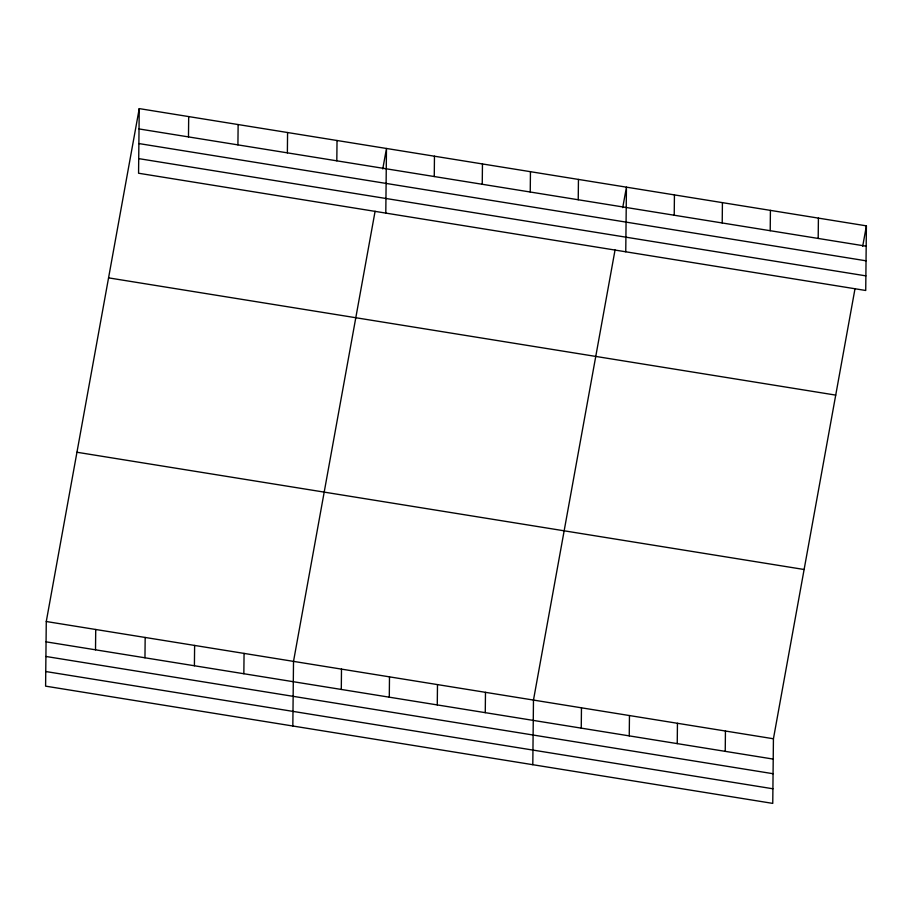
<?xml version="1.0" encoding="UTF-8"?>
<svg xmlns="http://www.w3.org/2000/svg" width="912" height="912" viewBox="0 0 912 912"><rect width="100%" height="100%" fill="white"/><g stroke="black" fill="none" stroke-linecap="round" stroke-linejoin="round"><path stroke-width="1.37" d="M139.24 108.608L138.567 173.234L865.727 290.483L866.4 225.857L139.24 108.608L46.273 621.517L45.6 686.143L772.76 803.392L773.433 738.766L855.023 288.637M95.509 649.823L95.726 629.485M144.962 657.791L145.168 637.454M188.476 136.914L188.693 116.576M194.404 665.771L194.621 645.434M237.918 144.883L238.135 124.545M243.846 673.74L244.063 653.402M287.371 152.863L287.576 132.525M292.832 726.009L293.516 661.382L375.094 211.253M336.813 160.831L337.03 140.494M341.293 689.449L341.498 669.112M385.799 213.1L386.471 148.474L382.766 168.948M389.287 697.19L389.492 676.852M434.26 176.54L434.465 156.203M437.27 704.93L437.486 684.593M482.243 184.281L482.459 163.943M485.264 712.66L485.48 692.333M530.237 192.022L530.453 171.684M532.802 764.701L533.474 700.074L615.053 249.945M578.231 199.762L578.447 179.425M581.252 728.141L581.468 707.803M625.757 251.792L626.441 187.165L622.725 207.64M629.246 735.881L629.462 715.544M674.219 215.232L674.435 194.894M677.24 743.622L677.445 723.284M722.213 222.973L722.418 202.635M725.234 751.351L725.439 731.025M770.207 230.713L770.412 210.376M818.189 238.454L818.406 218.116M862.684 246.331L866.4 225.857M139.023 128.934L866.183 246.183M138.875 143.56L866.035 260.809M138.715 158.62L865.876 275.869M108.562 277.864L835.723 395.113M76.95 452.249L804.11 569.498M46.273 621.517L773.433 738.766M46.067 641.843L773.228 759.092M45.908 656.469L773.068 773.718M45.748 671.528L772.909 788.777"/></g></svg>
